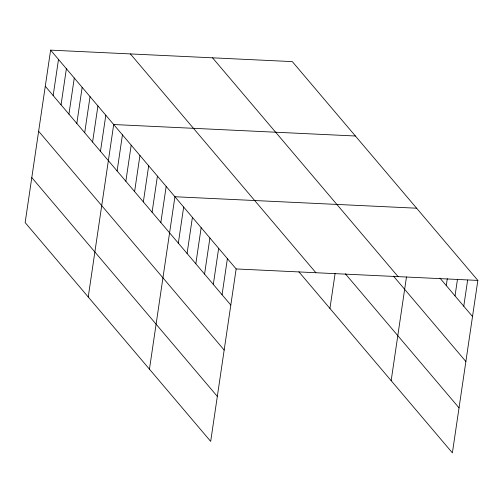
<?xml version="1.0" encoding="UTF-8"?>
<svg xmlns="http://www.w3.org/2000/svg" width="503" height="503" viewBox="0 0 503 503"><rect width="100%" height="100%" fill="white"/><g stroke="black" fill="none" stroke-linecap="round" stroke-linejoin="round"><path stroke-width="0.75" d="M50.614 50.137L25.15 222.584L210.682 441.389L236.146 268.948L50.614 50.137L292.318 61.611L477.85 280.416L452.386 452.863L298.889 271.834M53.167 95.545L58.499 59.436M61.052 104.844L66.383 68.735M68.936 114.143L74.268 78.034M76.821 123.442L82.152 87.333M84.705 132.742L90.037 96.633M92.59 142.041L97.922 105.932M100.474 151.34L105.812 115.231M88.232 296.977L113.697 124.53L355.401 136.005M117.111 170.957L122.443 134.848M125.857 181.269L131.189 145.166M134.603 191.586L139.935 155.477M143.349 201.904L148.681 165.795M152.095 212.216L157.426 176.107M160.841 222.533L166.172 186.424M149.454 369.183L174.918 196.742L416.629 208.211M178.332 243.163L183.664 207.054M187.078 253.481L192.41 217.371M195.824 263.792L201.156 227.683M204.57 274.11L209.902 238.001M213.316 284.421L218.648 248.319M222.062 294.739L227.394 258.63M329.937 308.446L335.092 273.544M391.158 380.658L406.481 276.895M446.28 285.578L447.299 278.662M455.026 295.896L457.409 279.762M463.772 306.208L467.627 280.089M236.146 268.948L477.85 280.416M439.962 278.128L472.518 316.525M212.555 57.826L398.087 276.631M393.472 276.128L465.872 361.512M345.328 273.77L459.032 407.87M130.378 53.922L315.909 272.733M45.283 86.246L230.814 305.057M38.637 131.239L224.168 350.044M31.796 177.59L217.321 396.402"/></g></svg>
